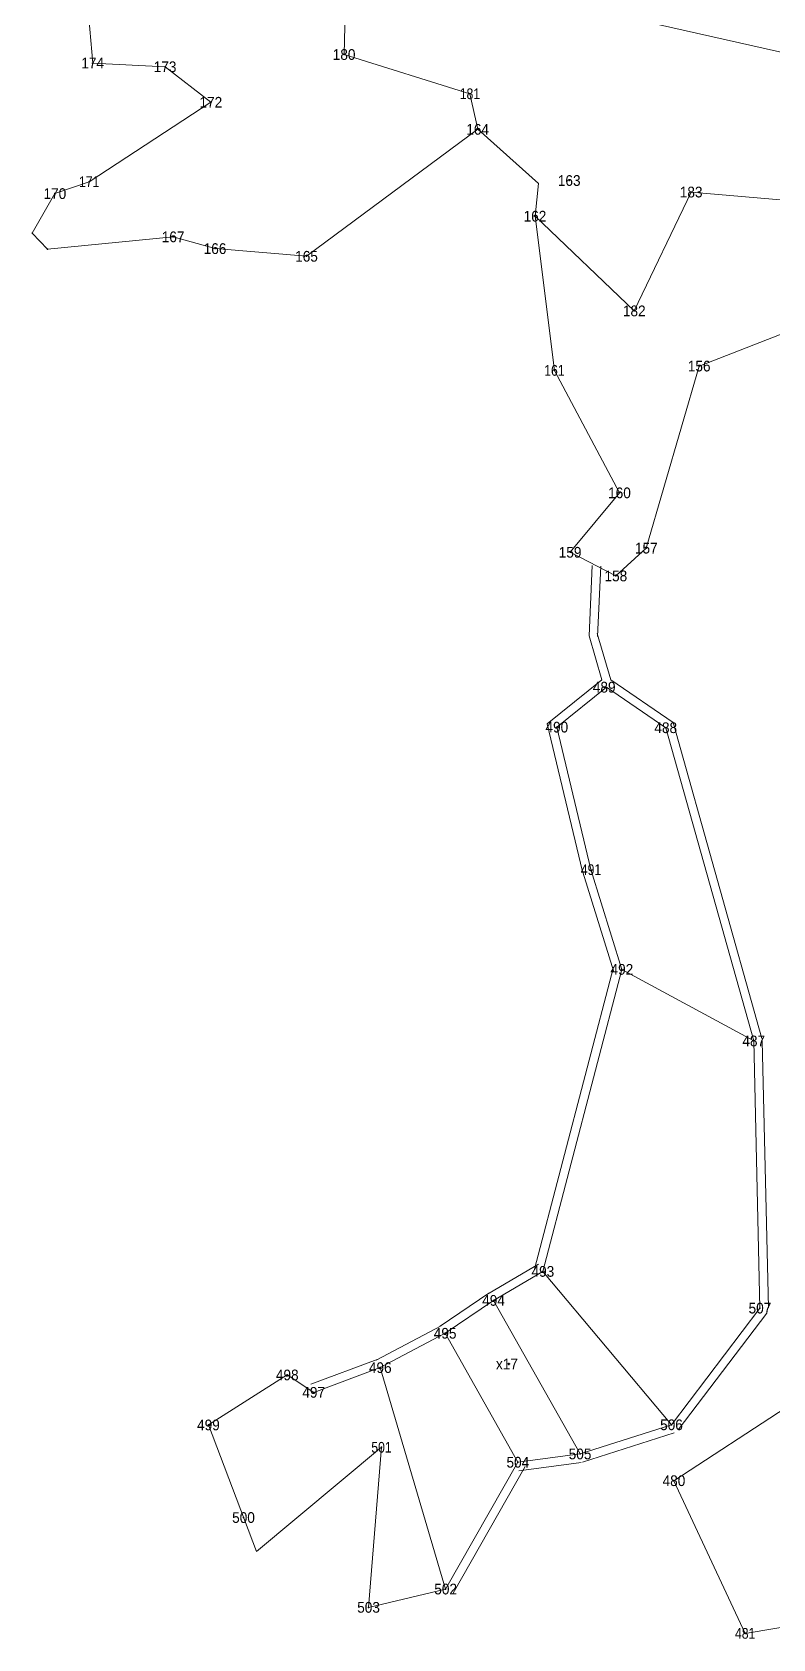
# Model space of a CAD drawing. Header units: metres. Extents: x 551040 to 556777, y 1846780 to 1849752.
# Drawn here: x 551147 to 551492, y 1847443 to 1848192 of the extents above; entities that cross this region are included whole.
import ezdxf
from ezdxf.enums import TextEntityAlignment as Align

# ---------------------------------------------------------------- set-up
doc = ezdxf.new("R2010")
doc.units = ezdxf.units.M
doc.header["$LTSCALE"] = 2
for name, color, linetype, lineweight in [('10', 7, 'Continuous', 13), ('11', 7, 'Continuous', 13), ('22', 7, 'Continuous', 13)]:
    doc.layers.add(name, color=color, linetype=linetype, lineweight=lineweight)
doc.layers.add('12', color=7, linetype='Continuous')

msp = doc.modelspace()

# ---------------------------------------------------------------- hatches: boundary and pattern name
at = {"layer": '10'}
msp.add_hatch(color=256, dxfattribs=at).paths.add_polyline_path([(551369.335, 1847571.23, 1), (551369.185, 1847571.23, 1)])
msp.add_hatch(color=256, dxfattribs=at).paths.add_polyline_path([(551369.335, 1847571.23, 1), (551369.185, 1847571.23, 1)])

# ---------------------------------------------------------------- linework, layer by layer
for p, q in [((551368.95, 1847571.23), (551368.64, 1847571.23)), ((551368.95, 1847571.23), (551368.64, 1847571.23)), ((551369.26, 1847571.85), (551369.26, 1847571.54)), ((551369.26, 1847571.85), (551369.26, 1847571.54)), ((551369.26, 1847570.92), (551369.26, 1847570.61)), ((551369.26, 1847570.92), (551369.26, 1847570.61)), ((551369.88, 1847571.23), (551369.57, 1847571.23)), ((551369.88, 1847571.23), (551369.57, 1847571.23))]:
    msp.add_line(p, q, dxfattribs=at)
for radius in [0.312, 0.312, 0.075, 0.075]:
    msp.add_circle((551369.26, 1847571.23), radius, dxfattribs=at)
at = {"layer": '11'}
for p, q in [((551175.43, 1848177.88), (551174.8, 1848177.88)), ((551175.12, 1848177.57), (551175.12, 1848178.19)), ((551209.2, 1848176.12), (551208.58, 1848176.12)), ((551208.89, 1848175.81), (551208.89, 1848176.43)), ((551292.73, 1848181.85), (551292.1, 1848181.85)), ((551292.41, 1848181.54), (551292.41, 1848182.17)), ((551351.42, 1848163.55), (551350.8, 1848163.55)), ((551351.11, 1848163.24), (551351.11, 1848163.87)), ((551230.57, 1848159.57), (551229.95, 1848159.57)), ((551230.26, 1848159.26), (551230.26, 1848159.89)), ((551355.02, 1848146.96), (551354.39, 1848146.96)), ((551354.71, 1848146.65), (551354.71, 1848147.27)), ((551173.47, 1848122.24), (551173.47, 1848122.86)), ((551397.73, 1848123.09), (551397.11, 1848123.09)), ((551397.42, 1848122.78), (551397.42, 1848123.4)), ((551157.8, 1848116.98), (551157.18, 1848116.98)), ((551157.49, 1848116.67), (551157.49, 1848117.29)), ((551173.79, 1848122.55), (551173.16, 1848122.55)), ((551454.62, 1848117.7), (551454, 1848117.7)), ((551454.31, 1848117.39), (551454.31, 1848118.01)), ((551381.78, 1848106.45), (551381.15, 1848106.45)), ((551381.46, 1848106.14), (551381.46, 1848106.76)), ((551146.87, 1848098.2), (551146.87, 1848098.82)), ((551147.18, 1848098.51), (551146.87, 1848098.51)), ((551212.95, 1848096.82), (551212.33, 1848096.82)), ((551212.64, 1848096.51), (551212.64, 1848097.14)), ((551154.31, 1848091.15), (551153.69, 1848091.15)), ((551154, 1848090.84), (551154, 1848091.46)), ((551232.51, 1848091.34), (551231.89, 1848091.34)), ((551232.2, 1848091.03), (551232.2, 1848091.65)), ((551275.18, 1848087.75), (551274.56, 1848087.75)), ((551274.87, 1848087.44), (551274.87, 1848088.06)), ((551428.09, 1848062.3), (551427.47, 1848062.3)), ((551427.78, 1848061.99), (551427.78, 1848062.61)), ((551390.84, 1848034.55), (551390.21, 1848034.55)), ((551390.52, 1848034.23), (551390.52, 1848034.86)), ((551458.37, 1848036.56), (551457.75, 1848036.56)), ((551458.06, 1848036.25), (551458.06, 1848036.87)), ((551421.19, 1847977.45), (551420.57, 1847977.45)), ((551420.88, 1847977.13), (551420.88, 1847977.76)), ((551433.69, 1847951.66), (551433.07, 1847951.66)), ((551433.38, 1847951.35), (551433.38, 1847951.97)), ((551398.15, 1847949.73), (551397.53, 1847949.73)), ((551397.84, 1847949.41), (551397.84, 1847950.04)), ((551419.51, 1847938.71), (551418.88, 1847938.71)), ((551419.19, 1847938.4), (551419.19, 1847939.03)), ((551414.05, 1847886.83), (551413.43, 1847886.83)), ((551414.05, 1847886.83), (551413.43, 1847886.83)), ((551413.74, 1847887.14), (551413.74, 1847886.52)), ((551413.74, 1847887.14), (551413.74, 1847886.52)), ((551391.96, 1847868.21), (551391.34, 1847868.21)), ((551391.96, 1847868.21), (551391.34, 1847868.21)), ((551391.65, 1847868.52), (551391.65, 1847867.9)), ((551391.65, 1847868.52), (551391.65, 1847867.9)), ((551442.46, 1847868.24), (551442.46, 1847867.62)), ((551442.46, 1847868.24), (551442.46, 1847867.62)), ((551442.77, 1847867.93), (551442.15, 1847867.93)), ((551442.77, 1847867.93), (551442.15, 1847867.93)), ((551407.9, 1847801.75), (551407.28, 1847801.75)), ((551407.9, 1847801.75), (551407.28, 1847801.75)), ((551407.59, 1847802.06), (551407.59, 1847801.44)), ((551407.59, 1847802.06), (551407.59, 1847801.44)), ((551422.31, 1847755.25), (551421.69, 1847755.25)), ((551422.31, 1847755.25), (551421.69, 1847755.25)), ((551422, 1847755.56), (551422, 1847754.94)), ((551422, 1847755.56), (551422, 1847754.94)), ((551483.81, 1847721.86), (551483.19, 1847721.86)), ((551483.81, 1847721.86), (551483.19, 1847721.86)), ((551483.5, 1847722.17), (551483.5, 1847721.55)), ((551483.5, 1847722.17), (551483.5, 1847721.55)), ((551385.45, 1847614.4), (551384.83, 1847614.4)), ((551385.45, 1847614.4), (551384.83, 1847614.4)), ((551385.14, 1847614.71), (551385.14, 1847614.09)), ((551385.14, 1847614.71), (551385.14, 1847614.09)), ((551362.43, 1847600.88), (551361.81, 1847600.88)), ((551362.43, 1847600.88), (551361.81, 1847600.88)), ((551362.12, 1847601.19), (551362.12, 1847600.57)), ((551362.12, 1847601.19), (551362.12, 1847600.57)), ((551486.71, 1847597.29), (551486.09, 1847597.29)), ((551486.71, 1847597.29), (551486.09, 1847597.29)), ((551486.4, 1847597.6), (551486.4, 1847596.98)), ((551486.4, 1847597.6), (551486.4, 1847596.98)), ((551339.85, 1847585.56), (551339.23, 1847585.56)), ((551339.85, 1847585.56), (551339.23, 1847585.56)), ((551339.54, 1847585.87), (551339.54, 1847585.25)), ((551339.54, 1847585.87), (551339.54, 1847585.25)), ((551309.6, 1847569.54), (551308.98, 1847569.54)), ((551309.6, 1847569.54), (551308.98, 1847569.54)), ((551309.29, 1847569.85), (551309.29, 1847569.23)), ((551309.29, 1847569.85), (551309.29, 1847569.23)), ((551266.2, 1847566.12), (551265.58, 1847566.12)), ((551266.2, 1847566.12), (551265.58, 1847566.12)), ((551265.89, 1847566.43), (551265.89, 1847565.81)), ((551265.89, 1847566.43), (551265.89, 1847565.81)), ((551278.53, 1847558.01), (551277.91, 1847558.01)), ((551278.53, 1847558.01), (551277.91, 1847558.01)), ((551278.22, 1847558.32), (551278.22, 1847557.7)), ((551278.22, 1847558.32), (551278.22, 1847557.7)), ((551229.43, 1847542.81), (551228.81, 1847542.81)), ((551229.43, 1847542.81), (551228.81, 1847542.81)), ((551229.12, 1847543.12), (551229.12, 1847542.5)), ((551229.12, 1847543.12), (551229.12, 1847542.5)), ((551445.45, 1847542.88), (551444.83, 1847542.88)), ((551445.45, 1847542.88), (551444.83, 1847542.88)), ((551445.14, 1847543.19), (551445.14, 1847542.57)), ((551445.14, 1847543.19), (551445.14, 1847542.57)), ((551310.14, 1847532.39), (551309.52, 1847532.39)), ((551310.14, 1847532.39), (551309.52, 1847532.39)), ((551309.83, 1847532.7), (551309.83, 1847532.08)), ((551309.83, 1847532.7), (551309.83, 1847532.08)), ((551373.78, 1847525.42), (551373.16, 1847525.42)), ((551373.78, 1847525.42), (551373.16, 1847525.42)), ((551373.47, 1847525.73), (551373.47, 1847525.11)), ((551373.47, 1847525.73), (551373.47, 1847525.11)), ((551402.78, 1847529.28), (551402.16, 1847529.28)), ((551402.78, 1847529.28), (551402.16, 1847529.28)), ((551402.47, 1847529.59), (551402.47, 1847528.97)), ((551402.47, 1847529.59), (551402.47, 1847528.97)), ((551446.6, 1847516.82), (551445.98, 1847516.82)), ((551446.6, 1847516.82), (551445.98, 1847516.82)), ((551446.29, 1847517.13), (551446.29, 1847516.51)), ((551446.29, 1847517.13), (551446.29, 1847516.51)), ((551245.79, 1847499.63), (551245.17, 1847499.63)), ((551245.79, 1847499.63), (551245.17, 1847499.63)), ((551245.48, 1847499.94), (551245.48, 1847499.32)), ((551245.48, 1847499.94), (551245.48, 1847499.32)), ((551340.1, 1847466.29), (551339.48, 1847466.29)), ((551340.1, 1847466.29), (551339.48, 1847466.29)), ((551339.79, 1847466.6), (551339.79, 1847465.98)), ((551339.79, 1847466.6), (551339.79, 1847465.98)), ((551304.13, 1847457.75), (551303.51, 1847457.75)), ((551304.13, 1847457.75), (551303.51, 1847457.75)), ((551303.82, 1847458.06), (551303.82, 1847457.44)), ((551303.82, 1847458.06), (551303.82, 1847457.44)), ((551479.81, 1847445.63), (551479.19, 1847445.63)), ((551479.81, 1847445.63), (551479.19, 1847445.63)), ((551479.5, 1847445.94), (551479.5, 1847445.32)), ((551479.5, 1847445.94), (551479.5, 1847445.32))]:
    msp.add_line(p, q, dxfattribs=at)
at = {"layer": '22'}
for p, q in [((551408.19, 1847943.52), (551406.66, 1847910.72)), ((551412.19, 1847943.33), (551410.66, 1847910.53)), ((551412.72, 1847890.27), (551406.66, 1847910.72)), ((551416.9, 1847890.26), (551410.5, 1847911.86)), ((551412.72, 1847890.27), (551387.17, 1847869.75)), ((551445.92, 1847870.41), (551416.9, 1847890.26)), ((551387.17, 1847869.75), (551403.7, 1847800.82)), ((551445.92, 1847870.41), (551487.35, 1847722.94)), ((551442.46, 1847867.93), (551483.5, 1847721.86)), ((551403.77, 1847800.57), (551418.18, 1847754.07)), ((551418.13, 1847756.26), (551381.27, 1847615.41)), ((551422, 1847755.25), (551385.14, 1847614.4)), ((551490.4, 1847597.38), (551487.5, 1847721.95)), ((551360.09, 1847604.33), (551383.11, 1847617.85)), ((551337.29, 1847588.87), (551359.87, 1847604.19)), ((551448.33, 1847540.46), (551489.59, 1847594.87)), ((551337.67, 1847589.09), (551307.42, 1847573.07)), ((551337.67, 1847589.09), (551307.42, 1847573.07)), ((551276.83, 1847561.76), (551307.9, 1847573.29)), ((551229.12, 1847542.81), (551251.5, 1847483.73)), ((551446.35, 1847539.07), (551403.68, 1847525.47)), ((551343.27, 1847464.31), (551376.95, 1847523.44)), ((551403, 1847525.31), (551374, 1847521.45))]:
    msp.add_line(p, q, dxfattribs=at)
for points in [[(551381.47, 1848106.45), (551427.79, 1848062.3), (551454.32, 1848117.7), (551557.43, 1848108.73), (551594.67, 1848140.17), (551571.51, 1848165.93), (551425.68, 1848198.78), (551407.84, 1848228.24), (551381.19, 1848224.49), (551354.29, 1848320.33), (551516.3, 1848211.91), (551539.36, 1848228.56), (551596.31, 1848199.19), (551665.67, 1848179.07), (551667.36, 1848217.81), (551610.33, 1848280.38), (551617.37, 1848308.06)], [(551381.47, 1848106.45), (551383.16, 1848121.71), (551354.72, 1848146.96), (551274.88, 1848087.75), (551232.21, 1848091.34), (551212.65, 1848096.82), (551154.01, 1848091.15), (551146.88, 1848098.51), (551157.5, 1848116.98), (551173.48, 1848122.55), (551230.27, 1848159.57), (551208.9, 1848176.12), (551175.13, 1848177.88), (551171.47, 1848220.29), (551187.47, 1848216.64), (551239.02, 1848213.08), (551269.12, 1848261.1), (551294.04, 1848248.25), (551292.42, 1848181.85), (551351.12, 1848163.55), (551354.72, 1848146.96)], [(551623.2, 1848103.35), (551562.84, 1848077.39), (551458.07, 1848036.56), (551433.39, 1847951.66), (551419.2, 1847938.71), (551397.85, 1847949.73), (551420.89, 1847977.45), (551390.53, 1848034.55), (551381.47, 1848106.45)], [(551442.46, 1847867.93), (551414.83, 1847886.83), (551391.65, 1847868.21), (551407.59, 1847801.75), (551422, 1847755.25), (551483.5, 1847721.86)], [(551445.14, 1847542.88), (551486.4, 1847597.29), (551483.5, 1847721.86)], [(551362.12, 1847600.88), (551385.14, 1847614.4), (551445.14, 1847542.88), (551402.47, 1847529.28)], [(551339.54, 1847585.56), (551362.12, 1847600.88), (551402.47, 1847529.28), (551373.47, 1847525.42)], [(551501.77, 1847593.3), (551498.65, 1847550.89), (551446.29, 1847516.82), (551479.5, 1847445.63), (551536.71, 1847455.13), (551572.09, 1847476.3), (551648.86, 1847502.28), (551652.44, 1847545.72), (551686.34, 1847553.97)], [(551339.79, 1847466.29), (551373.47, 1847525.42), (551339.54, 1847585.56), (551309.29, 1847569.54)], [(551229.12, 1847542.81), (551265.89, 1847566.12), (551278.22, 1847558.01), (551309.29, 1847569.54)], [(551251.5, 1847483.73), (551309.83, 1847532.39), (551303.82, 1847457.75), (551339.79, 1847466.29), (551309.29, 1847569.54)]]:
    msp.add_lwpolyline(points, dxfattribs=at)

# ---------------------------------------------------------------- texts
at = {"layer": '12'}
for s, width, p in [('180', 0.95, (551292.41, 1848179.35)), ('174', 0.95, (551175.12, 1848175.38)), ('173', 0.95, (551208.89, 1848173.62)), ('172', 0.95, (551230.255, 1848157.07)), ('181', 0.85, (551351.115, 1848161.05)), ('164', 0.95, (551354.71, 1848144.46)), ('171', 0.85, (551173.475, 1848120.05)), ('163', 0.95, (551397.42, 1848120.59)), ('170', 0.95, (551157.49, 1848114.48)), ('183', 0.95, (551454.31, 1848115.2)), ('162', 0.95, (551381.455, 1848103.95)), ('167', 0.95, (551212.64, 1848094.32)), ('166', 0.95, (551232.195, 1848088.84)), ('165', 0.95, (551274.87, 1848085.25)), ('182', 0.95, (551427.775, 1848059.8)), ('161', 0.85, (551390.525, 1848032.05)), ('156', 0.95, (551458.055, 1848034.06)), ('160', 0.95, (551420.88, 1847974.95)), ('159', 0.95, (551397.84, 1847947.23)), ('157', 0.95, (551433.38, 1847949.16)), ('158', 0.95, (551419.19, 1847936.21)), ('489', 0.95, (551413.74, 1847884.33)), ('490', 0.95, (551391.65, 1847865.71)), ('488', 0.95, (551442.46, 1847865.43)), ('491', 0.85, (551407.595, 1847799.25)), ('492', 0.95, (551421.995, 1847752.75)), ('487', 0.95, (551483.5, 1847719.36)), ('493', 0.95, (551385.14, 1847611.9)), ('494', 0.95, (551362.12, 1847598.38)), ('507', 0.95, (551486.4, 1847594.79)), ('495', 0.95, (551339.54, 1847583.06)), ('498', 0.95, (551265.89, 1847563.62)), ('496', 0.95, (551309.285, 1847567.04)), ('x17 ', 0.95, (551369.26, 1847568.73)), ('497', 0.95, (551278.22, 1847555.51)), ('499', 0.95, (551229.12, 1847540.31)), ('506', 0.95, (551445.135, 1847540.38)), ('501', 0.85, (551309.835, 1847529.89)), ('505', 0.95, (551402.47, 1847526.78)), ('504', 0.95, (551373.47, 1847522.92)), ('480', 0.95, (551446.29, 1847514.32)), ('500', 0.95, (551245.48, 1847497.13)), ('502', 0.95, (551339.785, 1847463.79)), ('503', 0.95, (551303.82, 1847455.25)), ('481', 0.85, (551479.505, 1847443.13))]:
    msp.add_text(s, height=5, dxfattribs=dict(at, width=width)).set_placement(p, align=Align.CENTER)

doc.saveas('drawing.dxf')
